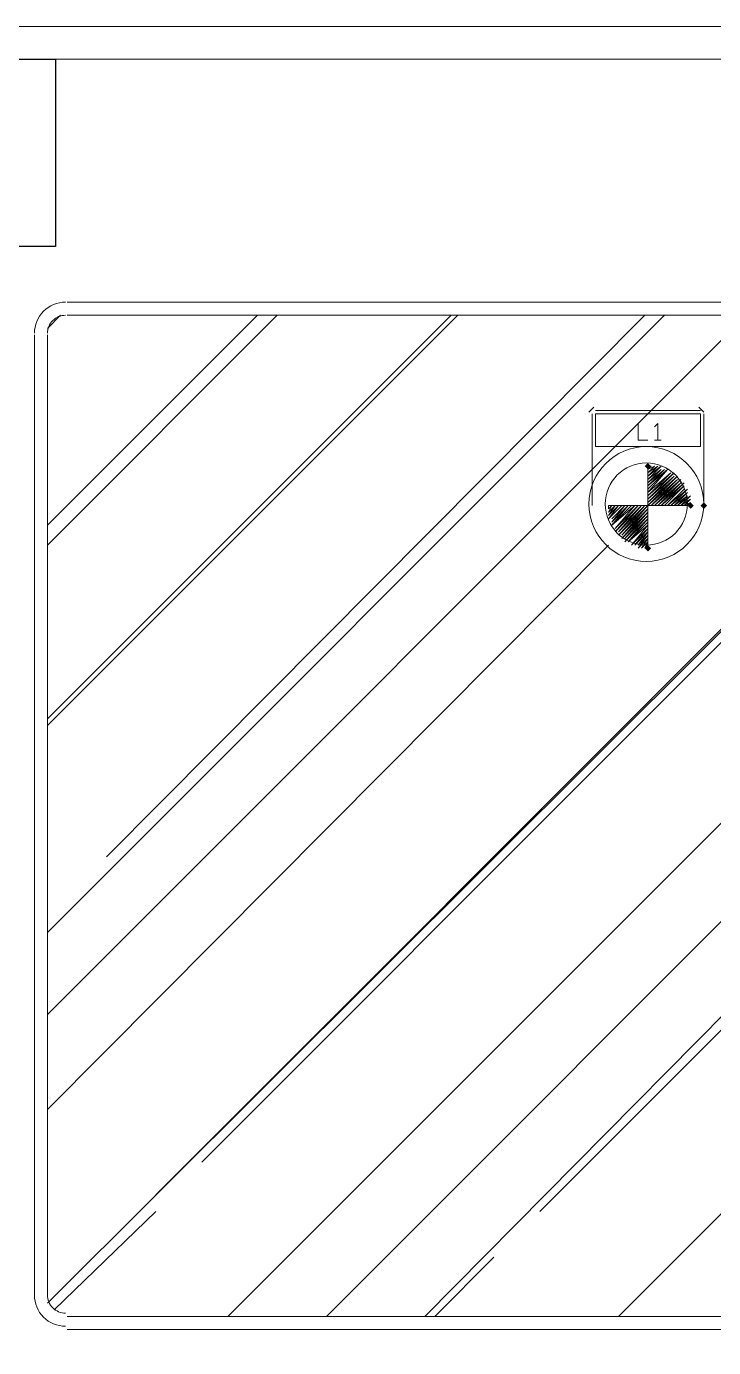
# Model space of a CAD drawing. Header units: millimetres. Extents: x 0 to 17945, y -132 to 1785.
# Drawn here: x 197.8 to 398.4, y 1014.6 to 1400 of the extents above; entities that cross this region are included whole.
import ezdxf

# ---------------------------------------------------------------- set-up
doc = ezdxf.new("R2010")
doc.units = ezdxf.units.MM

# ---------------------------------------------------------------- blocks, each defined once
blk = doc.blocks.new('TCR_SOLAR_AC_DB_FRONT')
at = {"transparency": 33554559}
for points in [[(380.16, 1271.68), (379.21, 1270.73), (378.25, 1271.68), (379.21, 1272.64)], [(392.61, 1260.19), (391.66, 1259.23), (390.7, 1260.19), (391.66, 1261.15)], [(392.61, 1260.19), (391.66, 1259.23), (390.7, 1260.19), (391.66, 1261.15)], [(396.44, 1260.19), (395.49, 1259.23), (394.53, 1260.19), (395.49, 1261.15)], [(396.44, 1260.19), (395.49, 1259.23), (394.53, 1260.19), (395.49, 1261.15)], [(380.16, 1247.74), (379.21, 1246.79), (378.25, 1247.74), (379.21, 1248.7)], [(380.16, 1247.74), (379.21, 1246.79), (378.25, 1247.74), (379.21, 1248.7)], [(380.16, 1247.74), (379.21, 1246.79), (378.25, 1247.74), (379.21, 1248.7)]]:
    blk.add_hatch(color=7, dxfattribs=at).paths.add_polyline_path(points, flags=16)
at = {"color": 0}
for p, q in [((9.58, 1390.42), (206.32, 1390.42)), ((206.32, 1390.42), (206.32, 1363.1)), ((206.32, 1363.1), (206.32, 1335.77)), ((206.32, 1335.77), (9.58, 1335.77))]:
    blk.add_line(p, q, dxfattribs=at)
at = {"color": 1, "lineweight": 9}
blk.add_lwpolyline([(899.18, 0), (899.18, 1400), (0, 1400), (0, 0)], dxfattribs=at)
at = {"lineweight": 9}
for points in [[(9.58, 1390.42), (889.6, 1390.42), (889.6, 10.53), (9.58, 10.53)], [(363.88, 1287), (394.53, 1287), (394.53, 1277.43), (363.88, 1277.43)]]:
    blk.add_lwpolyline(points, close=True, dxfattribs=at)
for points in [[(209.23, 1319.56, 0.414214), (200.14, 1310.47)], [(209.23, 1315.73, 0.414214), (203.97, 1310.47)], [(200.14, 1029.89, 0.414214), (209.23, 1020.79)], [(203.97, 1029.89, 0.414214), (209.23, 1024.62)]]:
    blk.add_lwpolyline(points, format="xyb", dxfattribs=at)
for points in [[(209.71, 1319.56), (690.42, 1319.56)], [(203.97, 1196.03), (323.67, 1315.73)], [(203.97, 1111.76), (407.93, 1315.73)], [(203.97, 1027.5), (493.16, 1315.73)], [(203.97, 1248.7), (271, 1315.73)], [(203.97, 1135.7), (383.99, 1315.73)], [(203.97, 1311.9), (207.8, 1315.73)], [(203.97, 1254.45), (265.25, 1315.73)], [(203.97, 1197.95), (321.75, 1315.73)], [(209.71, 1315.73), (690.42, 1315.73)], [(221.2, 1157.73), (378.25, 1315.73)], [(248.97, 1068.67), (496.03, 1315.73)], [(256.63, 1023.67), (548.7, 1315.73)], [(285.36, 1023.67), (577.43, 1315.73)], [(200.14, 1029.41), (200.14, 1309.99)], [(203.97, 1029.41), (203.97, 1309.99)], [(347.61, 1054.31), (602.33, 1309.03)], [(363.41, 1288.92), (361.97, 1287.48)], [(394.53, 1287.96), (363.88, 1287.96)], [(395.49, 1287.48), (394.05, 1288.92)], [(362.93, 1287), (362.93, 1260.19)], [(376.33, 1284.13), (376.33, 1279.34), (379.21, 1279.34)], [(381.12, 1283.17), (382.08, 1284.13), (382.08, 1279.34)], [(395.49, 1260.19), (395.49, 1287)], [(381.12, 1279.34), (383.04, 1279.34)], [(370.59, 1023.67), (621.48, 1274.56)], [(379.21, 1261.15), (387.82, 1268.81), (379.21, 1260.19), (370.59, 1251.57), (379.21, 1260.19), (387.82, 1268.81), (379.21, 1260.19), (370.59, 1251.57), (379.21, 1260.19), (387.82, 1268.81)], [(379.21, 1271.68), (380.16, 1271.68)], [(379.21, 1271.68), (380.16, 1271.68)], [(379.21, 1270.73), (380.16, 1271.68)], [(379.21, 1270.73), (380.16, 1271.68)], [(379.21, 1270.73), (380.16, 1271.68)], [(379.21, 1270.73), (381.12, 1271.68)], [(379.21, 1270.73), (381.12, 1271.68)], [(379.21, 1270.73), (381.12, 1271.68)], [(379.21, 1269.77), (381.12, 1271.68)], [(379.21, 1269.77), (381.12, 1271.68)], [(379.21, 1269.77), (381.12, 1271.68)], [(379.21, 1269.77), (382.08, 1271.68)], [(379.21, 1269.77), (382.08, 1271.68)], [(379.21, 1268.81), (382.08, 1271.68)], [(379.21, 1268.81), (382.08, 1271.68)], [(379.21, 1268.81), (382.08, 1271.68)], [(379.21, 1268.81), (382.08, 1271.68)], [(379.21, 1268.81), (382.08, 1271.68)], [(379.21, 1268.81), (383.04, 1271.68)], [(379.21, 1267.85), (383.04, 1271.68)], [(379.21, 1267.85), (383.04, 1271.68)], [(379.21, 1267.85), (383.04, 1271.68)], [(379.21, 1267.85), (383.04, 1271.68)], [(379.21, 1247.74), (379.21, 1271.68)], [(379.21, 1267.85), (383.04, 1270.73)], [(379.21, 1266.89), (383.04, 1270.73)], [(379.21, 1266.89), (383.99, 1270.73)], [(379.21, 1266.89), (383.99, 1270.73)], [(379.21, 1266.89), (383.99, 1270.73)], [(379.21, 1266.89), (383.99, 1270.73)], [(379.21, 1265.94), (383.99, 1270.73)], [(379.21, 1265.94), (383.99, 1270.73)], [(379.21, 1265.94), (383.99, 1270.73)], [(379.21, 1265.94), (383.99, 1270.73)], [(379.21, 1265.94), (384.95, 1270.73)], [(379.21, 1265.94), (384.95, 1270.73)], [(379.21, 1264.98), (384.95, 1270.73)], [(379.21, 1264.98), (384.95, 1270.73)], [(379.21, 1264.98), (384.95, 1270.73)], [(379.21, 1264.98), (384.95, 1270.73)], [(379.21, 1264.98), (384.95, 1270.73)], [(379.21, 1264.02), (384.95, 1270.73)], [(379.21, 1264.02), (385.91, 1269.77)], [(379.21, 1264.02), (385.91, 1269.77)], [(379.21, 1264.02), (385.91, 1269.77)], [(379.21, 1264.02), (385.91, 1269.77)], [(379.21, 1264.02), (385.91, 1269.77)], [(379.21, 1263.06), (385.91, 1269.77)], [(379.21, 1263.06), (385.91, 1269.77)], [(379.21, 1263.06), (385.91, 1269.77)], [(379.21, 1263.06), (386.87, 1269.77)], [(379.21, 1263.06), (386.87, 1269.77)], [(379.21, 1262.11), (386.87, 1269.77)], [(379.21, 1262.11), (386.87, 1269.77)], [(379.21, 1262.11), (386.87, 1269.77)], [(379.21, 1262.11), (386.87, 1269.77)], [(379.21, 1262.11), (386.87, 1268.81)], [(379.21, 1262.11), (386.87, 1268.81)], [(379.21, 1261.15), (386.87, 1268.81)], [(379.21, 1261.15), (386.87, 1268.81)], [(379.21, 1261.15), (387.82, 1268.81)], [(379.21, 1261.15), (387.82, 1268.81)], [(371.55, 1251.57), (379.21, 1259.23), (371.55, 1251.57), (379.21, 1260.19), (387.82, 1267.85), (380.16, 1260.19), (387.82, 1267.85)], [(380.16, 1260.19), (387.82, 1267.85)], [(380.16, 1260.19), (388.78, 1267.85)], [(380.16, 1260.19), (388.78, 1267.85)], [(380.16, 1260.19), (388.78, 1267.85)], [(381.12, 1260.19), (388.78, 1267.85)], [(381.12, 1260.19), (388.78, 1267.85)], [(381.12, 1260.19), (388.78, 1267.85)], [(381.12, 1260.19), (388.78, 1267.85)], [(381.12, 1260.19), (388.78, 1266.89)], [(382.08, 1260.19), (388.78, 1266.89)], [(382.08, 1260.19), (388.78, 1266.89)], [(382.08, 1260.19), (388.78, 1266.89)], [(382.08, 1260.19), (388.78, 1266.89)], [(382.08, 1260.19), (389.74, 1266.89)], [(382.08, 1260.19), (389.74, 1266.89)], [(383.04, 1260.19), (389.74, 1266.89)], [(383.04, 1260.19), (389.74, 1266.89)], [(383.04, 1260.19), (389.74, 1265.94)], [(383.04, 1260.19), (389.74, 1265.94)], [(383.04, 1260.19), (389.74, 1265.94)], [(383.99, 1260.19), (389.74, 1265.94)], [(383.99, 1260.19), (389.74, 1265.94)], [(383.99, 1260.19), (389.74, 1265.94)], [(383.99, 1260.19), (389.74, 1265.94)], [(383.99, 1260.19), (389.74, 1265.94)], [(383.99, 1260.19), (389.74, 1265.94)], [(384.95, 1260.19), (389.74, 1264.98)], [(384.95, 1260.19), (390.7, 1264.98)], [(384.95, 1260.19), (390.7, 1264.98)], [(384.95, 1260.19), (390.7, 1264.98)], [(384.95, 1260.19), (390.7, 1264.98)], [(385.91, 1260.19), (390.7, 1264.98)], [(385.91, 1260.19), (390.7, 1264.98)], [(385.91, 1260.19), (390.7, 1264.98)], [(385.91, 1260.19), (390.7, 1264.02)], [(385.91, 1260.19), (390.7, 1264.02)], [(386.87, 1260.19), (390.7, 1264.02)], [(386.87, 1260.19), (390.7, 1264.02)], [(386.87, 1260.19), (390.7, 1264.02)], [(386.87, 1260.19), (390.7, 1264.02)], [(386.87, 1260.19), (390.7, 1264.02)], [(386.87, 1260.19), (390.7, 1263.06)], [(387.82, 1260.19), (390.7, 1263.06)], [(387.82, 1260.19), (390.7, 1263.06)], [(387.82, 1260.19), (390.7, 1263.06)], [(387.82, 1260.19), (390.7, 1263.06)], [(387.82, 1260.19), (391.66, 1263.06)], [(388.78, 1260.19), (391.66, 1263.06)], [(388.78, 1260.19), (391.66, 1262.11)], [(388.78, 1260.19), (391.66, 1262.11)], [(388.78, 1260.19), (391.66, 1262.11)], [(388.78, 1260.19), (391.66, 1262.11)], [(388.78, 1260.19), (391.66, 1262.11)], [(389.74, 1260.19), (391.66, 1262.11)], [(389.74, 1260.19), (391.66, 1262.11)], [(389.74, 1260.19), (391.66, 1261.15)], [(389.74, 1260.19), (391.66, 1261.15)], [(389.74, 1260.19), (391.66, 1261.15)], [(390.7, 1260.19), (391.66, 1261.15)], [(390.7, 1260.19), (391.66, 1261.15)], [(390.7, 1260.19), (391.66, 1261.15)], [(367.72, 1259.23), (367.72, 1260.19)], [(367.72, 1259.23), (367.72, 1260.19)], [(367.72, 1259.23), (367.72, 1260.19)], [(367.72, 1259.23), (368.67, 1260.19)], [(367.72, 1259.23), (368.67, 1260.19)], [(367.72, 1259.23), (368.67, 1260.19)], [(367.72, 1258.28), (368.67, 1260.19)], [(367.72, 1258.28), (368.67, 1260.19)], [(367.72, 1258.28), (368.67, 1260.19)], [(367.72, 1258.28), (369.63, 1260.19)], [(367.72, 1258.28), (369.63, 1260.19)], [(367.72, 1258.28), (369.63, 1260.19)], [(367.72, 1257.32), (369.63, 1260.19)], [(367.72, 1257.32), (369.63, 1260.19)], [(367.72, 1257.32), (370.59, 1260.19)], [(367.72, 1257.32), (370.59, 1260.19)], [(367.72, 1257.32), (370.59, 1260.19)], [(367.72, 1257.32), (370.59, 1260.19)], [(367.72, 1257.32), (370.59, 1260.19)], [(367.72, 1256.36), (370.59, 1260.19)], [(367.72, 1256.36), (371.55, 1260.19)], [(367.72, 1256.36), (371.55, 1260.19)], [(367.72, 1256.36), (371.55, 1260.19)], [(367.72, 1256.36), (371.55, 1260.19)], [(367.72, 1256.36), (371.55, 1260.19)], [(391.66, 1260.19), (367.72, 1260.19)], [(368.67, 1256.36), (372.5, 1260.19)], [(368.67, 1255.4), (372.5, 1260.19)], [(368.67, 1255.4), (372.5, 1260.19)], [(368.67, 1255.4), (372.5, 1260.19)], [(368.67, 1255.4), (372.5, 1260.19)], [(368.67, 1255.4), (372.5, 1260.19)], [(368.67, 1255.4), (373.46, 1260.19)], [(368.67, 1255.4), (373.46, 1260.19)], [(368.67, 1254.45), (373.46, 1260.19)], [(368.67, 1254.45), (373.46, 1260.19)], [(368.67, 1254.45), (373.46, 1260.19)], [(368.67, 1254.45), (374.42, 1260.19)], [(368.67, 1254.45), (374.42, 1260.19)], [(368.67, 1254.45), (374.42, 1260.19)], [(368.67, 1254.45), (374.42, 1260.19)], [(368.67, 1254.45), (374.42, 1260.19)], [(368.67, 1254.45), (375.38, 1260.19)], [(369.63, 1253.49), (375.38, 1260.19)], [(369.63, 1253.49), (375.38, 1260.19)], [(369.63, 1253.49), (375.38, 1260.19)], [(369.63, 1253.49), (375.38, 1260.19)], [(369.63, 1253.49), (375.38, 1260.19)], [(369.63, 1253.49), (376.33, 1260.19)], [(369.63, 1253.49), (376.33, 1260.19)], [(369.63, 1253.49), (376.33, 1260.19)], [(369.63, 1252.53), (376.33, 1260.19)], [(369.63, 1252.53), (376.33, 1260.19)], [(369.63, 1252.53), (377.29, 1260.19)], [(369.63, 1252.53), (377.29, 1260.19)], [(369.63, 1252.53), (377.29, 1260.19)], [(369.63, 1252.53), (377.29, 1260.19)], [(370.59, 1252.53), (377.29, 1260.19)], [(370.59, 1252.53), (377.29, 1260.19)], [(370.59, 1252.53), (378.25, 1260.19)], [(370.59, 1252.53), (378.25, 1260.19)], [(370.59, 1251.57), (378.25, 1260.19)], [(370.59, 1251.57), (378.25, 1260.19)], [(370.59, 1251.57), (378.25, 1260.19)], [(371.55, 1250.62), (379.21, 1259.23)], [(371.55, 1250.62), (379.21, 1259.23)], [(371.55, 1250.62), (379.21, 1259.23)], [(371.55, 1250.62), (379.21, 1259.23)], [(371.55, 1250.62), (379.21, 1258.28)], [(371.55, 1250.62), (379.21, 1258.28)], [(371.55, 1250.62), (379.21, 1258.28)], [(371.55, 1250.62), (379.21, 1258.28)], [(372.5, 1250.62), (379.21, 1258.28)], [(372.5, 1250.62), (379.21, 1257.32)], [(372.5, 1250.62), (379.21, 1257.32)], [(372.5, 1250.62), (379.21, 1257.32)], [(372.5, 1249.66), (379.21, 1257.32)], [(372.5, 1249.66), (379.21, 1257.32)], [(372.5, 1249.66), (379.21, 1257.32)], [(390.7, 1260.19), (391.66, 1260.19)], [(390.7, 1260.19), (391.66, 1260.19)], [(372.5, 1249.66), (379.21, 1256.36)], [(372.5, 1249.66), (379.21, 1256.36)], [(373.46, 1249.66), (379.21, 1256.36)], [(373.46, 1249.66), (379.21, 1256.36)], [(373.46, 1249.66), (379.21, 1256.36)], [(373.46, 1249.66), (379.21, 1255.4)], [(373.46, 1249.66), (379.21, 1255.4)], [(373.46, 1249.66), (379.21, 1255.4)], [(373.46, 1249.66), (379.21, 1255.4)], [(373.46, 1249.66), (379.21, 1255.4)], [(373.46, 1249.66), (379.21, 1254.45)], [(374.42, 1248.7), (379.21, 1254.45)], [(374.42, 1248.7), (379.21, 1254.45)], [(374.42, 1248.7), (379.21, 1254.45)], [(374.42, 1248.7), (379.21, 1254.45)], [(374.42, 1248.7), (379.21, 1254.45)], [(374.42, 1248.7), (379.21, 1253.49)], [(374.42, 1248.7), (379.21, 1253.49)], [(374.42, 1248.7), (379.21, 1253.49)], [(375.38, 1248.7), (379.21, 1253.49)], [(375.38, 1248.7), (379.21, 1253.49)], [(375.38, 1248.7), (379.21, 1252.53)], [(375.38, 1248.7), (379.21, 1252.53)], [(375.38, 1248.7), (379.21, 1252.53)], [(375.38, 1248.7), (379.21, 1252.53)], [(375.38, 1248.7), (379.21, 1252.53)], [(376.33, 1248.7), (379.21, 1252.53)], [(376.33, 1248.7), (379.21, 1251.57)], [(376.33, 1248.7), (379.21, 1251.57)], [(376.33, 1248.7), (379.21, 1251.57)], [(376.33, 1248.7), (379.21, 1251.57)], [(376.33, 1247.74), (379.21, 1251.57)], [(376.33, 1247.74), (379.21, 1250.62)], [(377.29, 1247.74), (379.21, 1250.62)], [(377.29, 1247.74), (379.21, 1250.62)], [(377.29, 1247.74), (379.21, 1250.62)], [(377.29, 1247.74), (379.21, 1250.62)], [(377.29, 1247.74), (379.21, 1250.62)], [(377.29, 1247.74), (379.21, 1249.66)], [(377.29, 1247.74), (379.21, 1249.66)], [(378.25, 1247.74), (379.21, 1249.66)], [(378.25, 1247.74), (379.21, 1249.66)], [(378.25, 1247.74), (379.21, 1249.66)], [(203.97, 1083.99), (367.72, 1248.7)], [(378.25, 1247.74), (379.21, 1248.7)], [(378.25, 1247.74), (379.21, 1248.7)], [(378.25, 1247.74), (379.21, 1248.7)], [(379.21, 1247.74), (379.21, 1248.7)], [(379.21, 1247.74), (379.21, 1248.7)], [(235.57, 1059.1), (405.06, 1228.59)], [(314.09, 1023.67), (402.19, 1112.72)], [(370.59, 1023.67), (439.53, 1092.61)], [(205.88, 1025.58), (235.57, 1054.31)], [(316.96, 1023.67), (334.2, 1040.9)], [(690.42, 1023.67), (209.71, 1023.67)], [(690.42, 1019.84), (209.71, 1019.84)]]:
    blk.add_lwpolyline(points, dxfattribs=at)
for radius in [16.76, 16.76, 11.97]:
    blk.add_circle((378.73, 1260.67), radius, dxfattribs=at)

msp = doc.modelspace()

# ---------------------------------------------------------------- block references
msp.add_blockref('TCR_SOLAR_AC_DB_FRONT', (0, 0))

doc.saveas('drawing.dxf')
